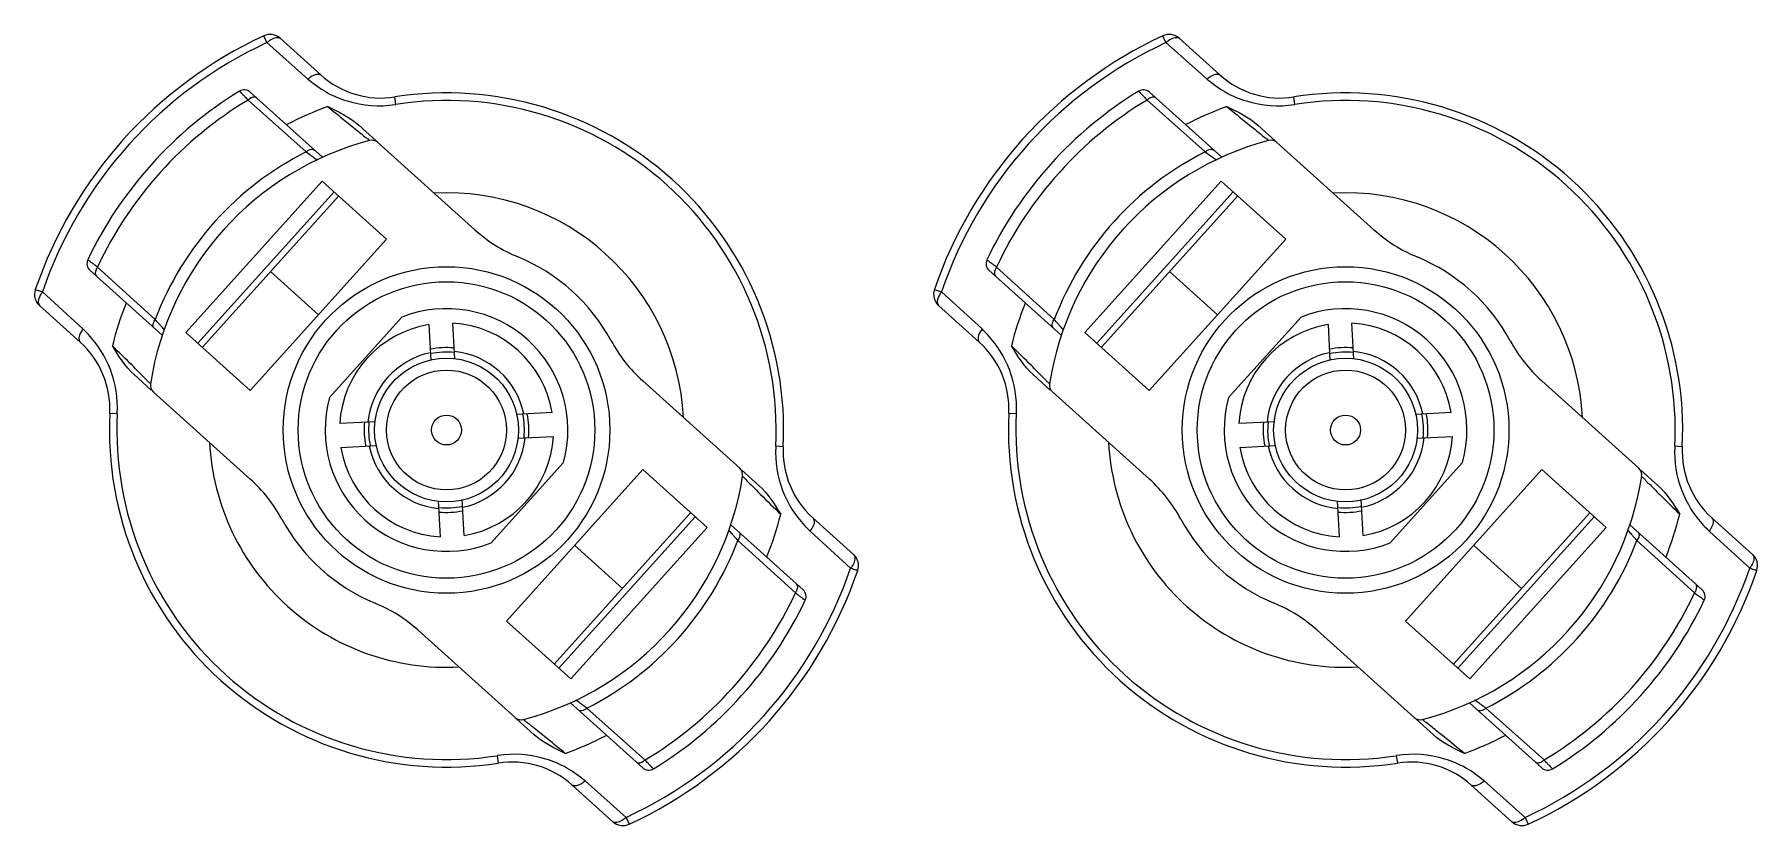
# Model space of a CAD drawing. Header units: millimetres. Extents: x 10297564 to 11610295, y -9287743 to -8409454.
# Drawn here: x 10488928 to 10490082, y -9075976 to -9075446 of the extents above; entities that cross this region are included whole.
import ezdxf

# ---------------------------------------------------------------- set-up
doc = ezdxf.new("R2010")
doc.units = ezdxf.units.MM
doc.header["$LTSCALE"] = 100
doc.layers.add('-0', color=7, linetype='Continuous')

# ---------------------------------------------------------------- blocks, each defined once
blk = doc.blocks.new('인버터 외형도')
at = {"layer": '-0', "linetype": 'Continuous'}
for p, q in [((89957.55, 54554.29), (89955.97, 54557.71)), ((89957.55, 54554.29), (89978.18, 54535.99)), ((89984.6, 54538.08), (89964.17, 54556.47)), ((90409.02, 54554.29), (90407.44, 54557.71)), ((90409.02, 54554.29), (90429.65, 54535.99)), ((90436.07, 54538.08), (90415.64, 54556.47)), ((89985.52, 54496.75), (89949.22, 54529.43)), ((90436.99, 54496.75), (90400.69, 54529.43)), ((89948.06, 54525.47), (89977.26, 54499.44)), ((90022.32, 54523.31), (90021.74, 54527.02)), ((90399.53, 54525.47), (90428.73, 54499.44)), ((90473.79, 54523.31), (90473.21, 54527.02)), ((90012.35, 54505), (90003.64, 54512.84)), ((90463.82, 54505), (90455.11, 54512.84)), ((90013.27, 54504.16), (90061.98, 54460.31)), ((90464.74, 54504.16), (90513.45, 54460.31)), ((89985.34, 54484.77), (89916.86, 54408.72)), ((89985.34, 54484.77), (90017.67, 54455.65)), ((90436.81, 54484.77), (90368.33, 54408.72)), ((90436.81, 54484.77), (90469.14, 54455.65)), ((89991.32, 54479.38), (89922.84, 54403.33)), ((89993.62, 54477.3), (89925.15, 54401.26)), ((90442.79, 54479.38), (90374.31, 54403.33)), ((90445.09, 54477.3), (90376.62, 54401.26)), ((90017.67, 54455.65), (89949.19, 54379.61)), ((90469.14, 54455.65), (90400.66, 54379.61)), ((89901.42, 54415.22), (89872.48, 54441.54)), ((90352.89, 54415.22), (90323.95, 54441.54)), ((89904.96, 54407.29), (89868.67, 54439.96)), ((89959.39, 54439.28), (89983.43, 54417.63)), ((90356.43, 54407.29), (90320.14, 54439.96)), ((90410.86, 54439.28), (90434.9, 54417.63)), ((89841.25, 54430.3), (89844.81, 54429.08)), ((89865.17, 54410.48), (89844.81, 54429.08)), ((90292.72, 54430.3), (90296.28, 54429.08)), ((90316.64, 54410.48), (90296.28, 54429.08)), ((89843.34, 54422.27), (89863.76, 54403.88)), ((89989.01, 54376.03), (90025.38, 54416.43)), ((90294.81, 54422.27), (90315.23, 54403.88)), ((90440.48, 54376.03), (90476.85, 54416.43)), ((89949.19, 54379.61), (89916.86, 54408.72)), ((90038.93, 54412.75), (90039.88, 54394.69)), ((90051.9, 54395.32), (90050.95, 54413.38)), ((90400.66, 54379.61), (90368.33, 54408.72)), ((90490.4, 54412.75), (90491.35, 54394.69)), ((90503.37, 54395.32), (90502.42, 54413.38)), ((89899.47, 54379.82), (89890.86, 54387.58)), ((90194.98, 54340.55), (90146.27, 54384.41)), ((90350.94, 54379.82), (90342.33, 54387.58)), ((90646.45, 54340.55), (90597.74, 54384.41)), ((89900.49, 54378.91), (89949.2, 54335.05)), ((90351.96, 54378.91), (90400.67, 54335.05)), ((89882.4, 54367.91), (89878.64, 54368.1)), ((90012.14, 54363.89), (89994.08, 54362.95)), ((90100.76, 54368.54), (90082.7, 54367.59)), ((90333.87, 54367.91), (90330.11, 54368.1)), ((90463.61, 54363.89), (90445.55, 54362.95)), ((90552.23, 54368.54), (90534.17, 54367.59)), ((90083.33, 54355.57), (90101.39, 54356.51)), ((90534.8, 54355.57), (90552.86, 54356.51)), ((89994.71, 54350.92), (90012.77, 54351.87)), ((90216.83, 54351.36), (90213.07, 54351.55)), ((90446.18, 54350.92), (90464.24, 54351.87)), ((90668.3, 54351.36), (90664.54, 54351.55)), ((90106.46, 54343.43), (90070.09, 54303.03)), ((90077.8, 54263.8), (90146.28, 54339.85)), ((90146.28, 54339.85), (90178.61, 54310.74)), ((90196, 54339.64), (90204.61, 54331.88)), ((90557.93, 54343.43), (90521.56, 54303.03)), ((90529.27, 54263.8), (90597.75, 54339.85)), ((90597.75, 54339.85), (90630.08, 54310.74)), ((90647.47, 54339.64), (90656.08, 54331.88)), ((90043.57, 54324.14), (90044.52, 54306.08)), ((90056.54, 54306.71), (90055.6, 54324.77)), ((90495.04, 54324.14), (90495.99, 54306.08)), ((90508.01, 54306.71), (90507.07, 54324.77)), ((90101.85, 54242.15), (90170.32, 54318.2)), ((90104.15, 54240.08), (90172.63, 54316.13)), ((90226.81, 54279.5), (90190.51, 54312.17)), ((90252.14, 54297.19), (90231.71, 54315.58)), ((90553.32, 54242.15), (90621.79, 54318.2)), ((90555.62, 54240.08), (90624.1, 54316.13)), ((90678.27, 54279.5), (90641.98, 54312.17)), ((90703.61, 54297.19), (90683.18, 54315.58)), ((90178.61, 54310.74), (90110.14, 54234.69)), ((90194.05, 54304.24), (90222.99, 54277.92)), ((90230.3, 54308.98), (90250.66, 54290.38)), ((90630.08, 54310.74), (90561.61, 54234.69)), ((90645.52, 54304.24), (90674.46, 54277.92)), ((90681.77, 54308.98), (90702.13, 54290.38)), ((90136.09, 54280.18), (90112.04, 54301.83)), ((90587.56, 54280.18), (90563.51, 54301.83)), ((90110.14, 54234.69), (90077.8, 54263.8)), ((90561.61, 54234.69), (90529.27, 54263.8)), ((90033.49, 54259.15), (90082.2, 54215.29)), ((90484.96, 54259.15), (90533.67, 54215.29)), ((90146.25, 54190.03), (90109.96, 54222.7)), ((90147.41, 54193.99), (90118.22, 54220.02)), ((90597.72, 54190.03), (90561.43, 54222.7)), ((90598.88, 54193.99), (90569.69, 54220.02)), ((90083.13, 54214.46), (90091.83, 54206.62)), ((90534.6, 54214.46), (90543.3, 54206.62)), ((90073.15, 54196.15), (90073.73, 54192.44)), ((90524.62, 54196.15), (90525.2, 54192.44)), ((90137.92, 54165.17), (90117.29, 54183.47)), ((90589.39, 54165.17), (90568.76, 54183.47)), ((90110.88, 54181.38), (90131.3, 54162.99)), ((90562.35, 54181.38), (90582.77, 54162.99)), ((90137.92, 54165.17), (90139.5, 54161.75)), ((90589.39, 54165.17), (90590.97, 54161.75))]:
    blk.add_line(p, q, dxfattribs=at)
for centre, radius in [((90047.74, 54359.73), 82.02), ((90499.21, 54359.73), 82.02), ((90047.74, 54359.73), 74.49), ((90499.21, 54359.73), 74.49), ((90047.74, 54359.73), 36.12), ((90047.74, 54359.73), 30.1), ((90499.21, 54359.73), 36.12), ((90499.21, 54359.73), 30.1), ((90047.74, 54359.73), 7.52), ((90499.21, 54359.73), 7.52)]:
    blk.add_circle(centre, radius, dxfattribs=at)
for centre, radius, start, end in [((90047.74, 54359.73), 218.21, 114.8676, 161.1324), ((90047.74, 54359.73), 214.45, 114.86886, 161.13137), ((89959.14, 54550.88), 7.52, 48.00002, 114.8676), ((89967.55, 54543.44), 14.76, 129.29615, 132.65506), ((90499.21, 54359.73), 218.21, 114.8676, 161.1324), ((90499.21, 54359.73), 214.45, 114.86886, 161.13137), ((90410.61, 54550.88), 7.52, 48.00002, 114.8676), ((90419.02, 54543.44), 14.76, 129.29615, 132.65506), ((90014.81, 54571.63), 45.15, 227.99998, 278.83328), ((90466.28, 54571.63), 45.15, 227.99998, 278.83328), ((90047.74, 54359.73), 199.4, 121.39845, 154.60155), ((89946.2, 54526.08), 4.51, 48, 121.39845), ((90047.74, 54359.73), 169.3, 357.16671, 98.83329), ((90499.21, 54359.73), 199.4, 121.39845, 154.60155), ((90397.67, 54526.08), 4.51, 48, 121.39845), ((90499.21, 54359.73), 169.3, 357.16671, 98.83329), ((90047.74, 54359.73), 193.41, 121.02237, 154.97763), ((90170.38, 54737.12), 306.96, 223.18114, 223.59097), ((90047.74, 54359.73), 173.06, 110.16143, 117.59726), ((90015.49, 54562.57), 39.86, 279.43841, 279.86675), ((90047.74, 54359.73), 165.54, 357.16759, 98.83305), ((90499.21, 54359.73), 193.41, 121.02237, 154.97763), ((90621.85, 54737.12), 306.96, 223.18114, 223.59097), ((90499.21, 54359.73), 173.06, 110.16143, 117.59726), ((90466.96, 54562.57), 39.86, 279.43841, 279.86675), ((90499.21, 54359.73), 165.54, 357.16759, 98.83305), ((90047.74, 54359.73), 150.49, 104.88018, 171.11982), ((90010.25, 54500.81), 4.51, 48, 104.88018), ((90499.21, 54359.73), 150.49, 104.88018, 171.11982), ((90461.72, 54500.81), 4.51, 48, 104.88018), ((90047.74, 54359.73), 156.48, 116.76957, 159.23012), ((90177.29, 54767.75), 334.64, 233.80746, 233.93166), ((90499.21, 54359.73), 156.48, 116.76957, 159.23012), ((90628.76, 54767.75), 334.64, 233.80746, 233.93166), ((90047.74, 54359.73), 119.18, 3, 93), ((90499.21, 54359.73), 119.18, 3, 93), ((90112.33, 54516.22), 75.24, 228, 247.57184), ((90563.8, 54516.22), 75.24, 228, 247.57184), ((89871.69, 54443.32), 4.51, 154.60155, 228), ((89686.5, 54199.96), 304.87, 52.40839, 52.82099), ((90047.74, 54359.73), 94.06, 28.42816, 67.57184), ((90323.16, 54443.32), 4.51, 154.60155, 228), ((90137.97, 54199.96), 304.87, 52.40839, 52.82099), ((90499.21, 54359.73), 94.06, 28.42816, 67.57184), ((89848.37, 54427.86), 7.52, 161.1324, 227.99998), ((89856.63, 54420.29), 14.73, 143.34326, 146.70726), ((90299.84, 54427.86), 7.52, 161.1324, 227.99998), ((90308.1, 54420.29), 14.73, 143.34326, 146.70726), ((90047.74, 54359.73), 173.06, 158.40274, 165.83857), ((90047.74, 54359.73), 60.95, 344.48364, 111.51636), ((90499.21, 54359.73), 173.06, 158.40274, 165.83857), ((90499.21, 54359.73), 60.95, 344.48364, 111.51636), ((89811.15, 54354.24), 77.98, 43.2552, 46.15519), ((89656.97, 54189.57), 332.65, 42.06884, 42.19356), ((90047.74, 54359.73), 53.75, 99.43017, 176.56979), ((90047.74, 54359.73), 53.75, 9.43018, 86.56983), ((90262.62, 54354.24), 77.98, 43.2552, 46.15519), ((90108.44, 54189.57), 332.65, 42.06884, 42.19356), ((90499.21, 54359.73), 53.75, 99.43017, 176.56979), ((90499.21, 54359.73), 53.75, 9.43018, 86.56983), ((89833.55, 54370.33), 45.15, 357.16671, 48.00001), ((90047.74, 54359.73), 39.64, 101.73415, 174.26585), ((90047.74, 54359.73), 41.38, 84.6364, 101.3636), ((90047.74, 54359.73), 39.13, 84.24614, 101.75386), ((90047.74, 54359.73), 39.64, 11.73415, 84.26585), ((90196.62, 54440.33), 75.24, 208.42816, 228), ((90285.02, 54370.33), 45.15, 357.16671, 48.00001), ((90499.21, 54359.73), 39.64, 101.73415, 174.26585), ((90499.21, 54359.73), 41.38, 84.6364, 101.3636), ((90499.21, 54359.73), 39.13, 84.24614, 101.75386), ((90499.21, 54359.73), 39.64, 11.73415, 84.26585), ((90648.09, 54440.33), 75.24, 208.42816, 228), ((89903.51, 54382.26), 4.51, 171.11982, 228), ((90354.98, 54382.26), 4.51, 171.11982, 228), ((90047.74, 54359.73), 60.95, 164.48364, 291.51636), ((90499.21, 54359.73), 60.95, 164.48364, 291.51636), ((90047.74, 54359.73), 169.3, 177.16671, 278.83329), ((90047.74, 54359.73), 165.54, 177.16759, 278.83305), ((89841, 54370.65), 41.49, 356.21331, 356.63414), ((90047.74, 54359.73), 39.13, 174.24614, 191.75386), ((90047.74, 54359.73), 39.13, 354.24614, 11.75386), ((90047.74, 54359.73), 41.38, 354.6364, 11.3636), ((90499.21, 54359.73), 169.3, 177.16671, 278.83329), ((90499.21, 54359.73), 165.54, 177.16759, 278.83305), ((90292.47, 54370.65), 41.49, 356.21331, 356.63414), ((90499.21, 54359.73), 39.13, 174.24614, 191.75386), ((90499.21, 54359.73), 39.13, 354.24614, 11.75386), ((90499.21, 54359.73), 41.38, 354.6364, 11.3636), ((90047.74, 54359.73), 41.38, 174.6364, 191.3636), ((90047.74, 54359.73), 39.64, 281.73415, 354.26585), ((90047.74, 54359.73), 53.75, 279.43017, 356.56979), ((90499.21, 54359.73), 41.38, 174.6364, 191.3636), ((90499.21, 54359.73), 39.64, 281.73415, 354.26585), ((90499.21, 54359.73), 53.75, 279.43017, 356.56979), ((90047.74, 54359.73), 119.18, 183, 273), ((90047.74, 54359.73), 53.75, 189.43018, 266.56983), ((90047.74, 54359.73), 39.64, 191.73415, 264.26585), ((90254.54, 54348.81), 41.56, 176.21907, 176.63928), ((90261.92, 54349.13), 45.15, 177.16671, 228.00002), ((90499.21, 54359.73), 119.18, 183, 273), ((90499.21, 54359.73), 53.75, 189.43018, 266.56983), ((90499.21, 54359.73), 39.64, 191.73415, 264.26585), ((90706.01, 54348.81), 41.56, 176.21907, 176.63928), ((90713.39, 54349.13), 45.15, 177.16671, 228.00002), ((90191.96, 54337.2), 4.51, 351.11982, 48), ((90643.43, 54337.2), 4.51, 351.11982, 48), ((89898.85, 54279.13), 75.24, 28.42816, 48), ((90047.74, 54359.73), 150.49, 284.88018, 351.11982), ((90350.32, 54279.13), 75.24, 28.42816, 48), ((90499.21, 54359.73), 150.49, 284.88018, 351.11982), ((90047.74, 54359.73), 39.13, 264.24614, 281.75386), ((90499.21, 54359.73), 39.13, 264.24614, 281.75386), ((90047.74, 54359.73), 94.06, 208.42816, 247.57184), ((90047.74, 54359.73), 41.38, 264.6364, 281.3636), ((90047.74, 54359.73), 173.06, 338.40274, 345.83857), ((90284.32, 54365.22), 77.97, 223.25525, 226.15551), ((90499.21, 54359.73), 94.06, 208.42816, 247.57184), ((90499.21, 54359.73), 41.38, 264.6364, 281.3636), ((90499.21, 54359.73), 173.06, 338.40274, 345.83857), ((90735.79, 54365.22), 77.97, 223.25525, 226.15551), ((90047.74, 54359.73), 156.48, 296.76957, 339.23012), ((90438.5, 54529.89), 332.65, 222.06884, 222.19356), ((90499.21, 54359.73), 156.48, 296.76957, 339.23012), ((90889.97, 54529.89), 332.65, 222.06884, 222.19356), ((90247.1, 54291.6), 7.52, 341.1324, 47.99998), ((90698.57, 54291.6), 7.52, 341.1324, 47.99998), ((90047.74, 54359.73), 214.45, 294.86846, 341.13116), ((90047.74, 54359.73), 218.21, 294.8676, 341.1324), ((90239.1, 54298.97), 14.41, 323.32345, 326.80304), ((90499.21, 54359.73), 214.45, 294.86846, 341.13116), ((90499.21, 54359.73), 218.21, 294.8676, 341.1324), ((90690.57, 54298.97), 14.41, 323.32345, 326.80304), ((90047.74, 54359.73), 193.41, 301.02237, 334.97763), ((90408.97, 54519.5), 304.87, 232.40839, 232.82099), ((90223.78, 54276.14), 4.51, 334.60155, 48), ((90499.21, 54359.73), 193.41, 301.02237, 334.97763), ((90860.44, 54519.5), 304.87, 232.40839, 232.82099), ((90675.25, 54276.14), 4.51, 334.60155, 48), ((89983.14, 54203.23), 75.24, 48, 67.57184), ((90047.74, 54359.73), 199.4, 301.39845, 334.60155), ((90434.61, 54203.23), 75.24, 48, 67.57184), ((90499.21, 54359.73), 199.4, 301.39845, 334.60155), ((89918.18, 53951.71), 334.64, 53.80746, 53.93166), ((90369.65, 53951.71), 334.64, 53.80746, 53.93166), ((90085.22, 54218.65), 4.51, 228, 284.88018), ((90536.69, 54218.65), 4.51, 228, 284.88018), ((90047.74, 54359.73), 173.06, 290.16143, 297.59726), ((90499.21, 54359.73), 173.06, 290.16143, 297.59726), ((90079.99, 54156.82), 39.93, 99.4331, 99.86081), ((90080.67, 54147.83), 45.15, 47.99998, 98.83328), ((89925.09, 53982.34), 306.96, 43.18114, 43.59097), ((90531.46, 54156.82), 39.93, 99.4331, 99.86081), ((90532.14, 54147.83), 45.15, 47.99998, 98.83328), ((90376.56, 53982.34), 306.96, 43.18114, 43.59097), ((90149.27, 54193.38), 4.51, 228, 301.39845), ((90600.74, 54193.38), 4.51, 228, 301.39845), ((90127.91, 54176.03), 14.77, 309.29306, 312.64696), ((90579.38, 54176.03), 14.77, 309.29306, 312.64696), ((90136.33, 54168.58), 7.52, 228.00002, 294.8676), ((90587.8, 54168.58), 7.52, 228.00002, 294.8676)]:
    blk.add_arc(centre, radius, start, end, dxfattribs=at)
for points, knots in [([(89958.2, 54554.86), (89958.76, 54555.32), (89960.37, 54556.49), (89963.13, 54557.41), (89964.17, 54556.47)], [0, 0, 0, 0, 0.338702, 1, 1, 1, 1]), ([(90409.67, 54554.86), (90410.23, 54555.32), (90411.84, 54556.49), (90414.6, 54557.41), (90415.64, 54556.47)], [0, 0, 0, 0, 0.338702, 1, 1, 1, 1]), ([(89978.18, 54535.99), (89978.75, 54536.51), (89980.43, 54537.85), (89983.45, 54539.12), (89984.6, 54538.08)], [0, 0, 0, 0, 0.332084, 1, 1, 1, 1]), ([(90429.65, 54535.99), (90430.22, 54536.51), (90431.9, 54537.85), (90434.92, 54539.12), (90436.07, 54538.08)], [0, 0, 0, 0, 0.332084, 1, 1, 1, 1]), ([(89946.55, 54527.07), (89946.17, 54527.47), (89945.5, 54528.14), (89944.67, 54529.17), (89944.13, 54529.47), (89943.93, 54529.97), (89943.85, 54529.93)], [0, 0, 0, 0, 0.424919, 0.740108, 0.93407, 1, 1, 1, 1]), ([(89978.18, 54535.99), (89981.03, 54533.6), (89987.17, 54529.05), (90001.67, 54522.99), (90014.08, 54521.93), (90022.02, 54523.26)], [0, 0, 0, 0, 0.238069, 0.484653, 1, 1, 1, 1]), ([(90398.02, 54527.07), (90397.64, 54527.47), (90396.97, 54528.14), (90396.14, 54529.17), (90395.6, 54529.47), (90395.4, 54529.97), (90395.32, 54529.93)], [0, 0, 0, 0, 0.424919, 0.740108, 0.93407, 1, 1, 1, 1]), ([(90429.65, 54535.99), (90432.5, 54533.6), (90438.64, 54529.05), (90453.14, 54522.99), (90465.55, 54521.93), (90473.49, 54523.26)], [0, 0, 0, 0, 0.238069, 0.484653, 1, 1, 1, 1]), ([(89952.48, 54526.5), (89952.25, 54526.71), (89950.69, 54527.36), (89949.01, 54526.33), (89948.06, 54525.47)], [0, 0, 0, 0, 0.196664, 1, 1, 1, 1]), ([(89988.09, 54522.19), (89989.41, 54521.13), (89994.06, 54517.32), (89998.72, 54513.51), (90002.09, 54510.79)], [0, 0, 0, 0, 0.281113, 1, 1, 1, 1]), ([(90403.95, 54526.5), (90403.72, 54526.71), (90402.16, 54527.36), (90400.48, 54526.33), (90399.53, 54525.47)], [0, 0, 0, 0, 0.196664, 1, 1, 1, 1]), ([(90439.56, 54522.19), (90440.88, 54521.13), (90445.53, 54517.32), (90450.19, 54513.51), (90453.56, 54510.79)], [0, 0, 0, 0, 0.281113, 1, 1, 1, 1]), ([(90002.09, 54510.79), (90003.06, 54510.01), (90004.78, 54508.7), (90006.92, 54506.75), (90008.35, 54506.04), (90008.89, 54505.12), (90009.09, 54505.17)], [0, 0, 0, 0, 0.416449, 0.733013, 0.931329, 1, 1, 1, 1]), ([(90453.56, 54510.79), (90454.53, 54510.01), (90456.25, 54508.7), (90458.39, 54506.75), (90459.82, 54506.04), (90460.36, 54505.12), (90460.56, 54505.17)], [0, 0, 0, 0, 0.416449, 0.733013, 0.931329, 1, 1, 1, 1]), ([(89977.26, 54499.44), (89977.61, 54499.75), (89978.76, 54500.6), (89980.73, 54501.06), (89981.5, 54500.37)], [0, 0, 0, 0, 0.312788, 1, 1, 1, 1]), ([(89980.27, 54497.26), (89980.88, 54496.82), (89981.65, 54496.11), (89982.5, 54495.76), (89982.7, 54495.44), (89982.77, 54495.47)], [0, 0, 0, 0, 0.736988, 0.932727, 1, 1, 1, 1]), ([(90428.73, 54499.44), (90429.08, 54499.75), (90430.23, 54500.6), (90432.2, 54501.06), (90432.97, 54500.37)], [0, 0, 0, 0, 0.312788, 1, 1, 1, 1]), ([(90431.74, 54497.26), (90432.35, 54496.82), (90433.12, 54496.11), (90433.97, 54495.76), (90434.17, 54495.44), (90434.24, 54495.47)], [0, 0, 0, 0, 0.736988, 0.932727, 1, 1, 1, 1]), ([(89867.61, 54445.25), (89867.57, 54445.18), (89868.09, 54445.02), (89868.46, 54444.52), (89869.56, 54443.8), (89870.29, 54443.21), (89870.74, 54442.87)], [0, 0, 0, 0, 0.065935, 0.259896, 0.575085, 1, 1, 1, 1]), ([(89872.48, 54441.54), (89872.19, 54441.13), (89871.39, 54439.86), (89871.13, 54437.75), (89871.92, 54437.03)], [0, 0, 0, 0, 0.318855, 1, 1, 1, 1]), ([(90319.08, 54445.25), (90319.04, 54445.18), (90319.56, 54445.02), (90319.93, 54444.52), (90321.03, 54443.8), (90321.76, 54443.21), (90322.21, 54442.87)], [0, 0, 0, 0, 0.065935, 0.259896, 0.575085, 1, 1, 1, 1]), ([(90323.95, 54441.54), (90323.66, 54441.13), (90322.86, 54439.86), (90322.6, 54437.75), (90323.39, 54437.03)], [0, 0, 0, 0, 0.318855, 1, 1, 1, 1]), ([(89844.32, 54428.37), (89843.92, 54427.77), (89842.92, 54426.05), (89842.29, 54423.21), (89843.34, 54422.27)], [0, 0, 0, 0, 0.338669, 1, 1, 1, 1]), ([(90295.79, 54428.37), (90295.39, 54427.77), (90294.39, 54426.05), (90293.76, 54423.21), (90294.81, 54422.27)], [0, 0, 0, 0, 0.338669, 1, 1, 1, 1]), ([(89865.17, 54410.48), (89864.72, 54409.86), (89863.55, 54408.05), (89862.61, 54404.91), (89863.76, 54403.88)], [0, 0, 0, 0, 0.332083, 1, 1, 1, 1]), ([(89882.42, 54368.21), (89882.85, 54375.57), (89880.45, 54390.16), (89872.69, 54402.62), (89867.95, 54407.68)], [0, 0, 0, 0, 0.515411, 1, 1, 1, 1]), ([(89900.94, 54410.9), (89900.73, 54411.1), (89899.96, 54412.51), (89900.72, 54414.21), (89901.42, 54415.22)], [0, 0, 0, 0, 0.191653, 1, 1, 1, 1]), ([(89905.95, 54410.15), (89905.97, 54410.22), (89905.63, 54410.39), (89905.19, 54411.2), (89904.41, 54411.89), (89903.91, 54412.45)], [0, 0, 0, 0, 0.067289, 0.263023, 1, 1, 1, 1]), ([(90316.64, 54410.48), (90316.19, 54409.86), (90315.02, 54408.05), (90314.08, 54404.91), (90315.23, 54403.88)], [0, 0, 0, 0, 0.332083, 1, 1, 1, 1]), ([(90333.89, 54368.21), (90334.32, 54375.57), (90331.92, 54390.16), (90324.16, 54402.62), (90319.42, 54407.68)], [0, 0, 0, 0, 0.515411, 1, 1, 1, 1]), ([(90352.41, 54410.9), (90352.2, 54411.1), (90351.43, 54412.51), (90352.19, 54414.21), (90352.89, 54415.22)], [0, 0, 0, 0, 0.191653, 1, 1, 1, 1]), ([(90357.42, 54410.15), (90357.44, 54410.22), (90357.1, 54410.39), (90356.66, 54411.2), (90355.88, 54411.89), (90355.38, 54412.45)], [0, 0, 0, 0, 0.067289, 0.263023, 1, 1, 1, 1]), ([(89892.73, 54389.33), (89891.82, 54390.25), (89887.58, 54394.52), (89883.26, 54398.72), (89879.93, 54402.07)], [0, 0, 0, 0, 0.214659, 1, 1, 1, 1]), ([(90344.2, 54389.33), (90343.29, 54390.25), (90339.05, 54394.52), (90334.73, 54398.72), (90331.4, 54402.07)], [0, 0, 0, 0, 0.214659, 1, 1, 1, 1]), ([(89899.05, 54382.96), (89899.08, 54383.16), (89898.11, 54383.61), (89897.26, 54384.95), (89895.09, 54386.88), (89893.61, 54388.45), (89892.73, 54389.33)], [0, 0, 0, 0, 0.068681, 0.266975, 0.583551, 1, 1, 1, 1]), ([(90350.52, 54382.96), (90350.55, 54383.16), (90349.58, 54383.61), (90348.73, 54384.95), (90346.56, 54386.88), (90345.08, 54388.45), (90344.2, 54389.33)], [0, 0, 0, 0, 0.068681, 0.266975, 0.583551, 1, 1, 1, 1]), ([(90213.05, 54351.25), (90212.62, 54343.89), (90215.02, 54329.3), (90222.79, 54316.84), (90227.53, 54311.78)], [0, 0, 0, 0, 0.515411, 1, 1, 1, 1]), ([(90664.52, 54351.25), (90664.09, 54343.89), (90666.49, 54329.3), (90674.26, 54316.84), (90679, 54311.78)], [0, 0, 0, 0, 0.515411, 1, 1, 1, 1]), ([(90196.42, 54336.5), (90196.39, 54336.3), (90197.36, 54335.85), (90198.22, 54334.51), (90200.38, 54332.58), (90201.86, 54331.01), (90202.74, 54330.13)], [0, 0, 0, 0, 0.068681, 0.266975, 0.583551, 1, 1, 1, 1]), ([(90202.74, 54330.13), (90203.65, 54329.21), (90207.89, 54324.94), (90212.21, 54320.74), (90215.54, 54317.39)], [0, 0, 0, 0, 0.214659, 1, 1, 1, 1]), ([(90647.89, 54336.5), (90647.86, 54336.3), (90648.83, 54335.85), (90649.69, 54334.51), (90651.85, 54332.58), (90653.33, 54331.01), (90654.21, 54330.13)], [0, 0, 0, 0, 0.068681, 0.266975, 0.583551, 1, 1, 1, 1]), ([(90654.21, 54330.13), (90655.12, 54329.21), (90659.36, 54324.94), (90663.68, 54320.74), (90667.01, 54317.39)], [0, 0, 0, 0, 0.214659, 1, 1, 1, 1]), ([(90231.71, 54315.58), (90232, 54315.32), (90233.02, 54313), (90231.46, 54310.57), (90230.3, 54308.98)], [0, 0, 0, 0, 0.166451, 1, 1, 1, 1]), ([(90683.18, 54315.58), (90683.47, 54315.32), (90684.49, 54313), (90682.93, 54310.57), (90681.77, 54308.98)], [0, 0, 0, 0, 0.166451, 1, 1, 1, 1]), ([(90189.53, 54309.3), (90189.5, 54309.24), (90189.84, 54309.07), (90190.28, 54308.26), (90191.06, 54307.57), (90191.56, 54307.01)], [0, 0, 0, 0, 0.067289, 0.263023, 1, 1, 1, 1]), ([(90194.53, 54308.56), (90194.75, 54308.36), (90195.52, 54306.95), (90194.75, 54305.25), (90194.05, 54304.24)], [0, 0, 0, 0, 0.191653, 1, 1, 1, 1]), ([(90641, 54309.3), (90640.97, 54309.24), (90641.31, 54309.07), (90641.75, 54308.26), (90642.53, 54307.57), (90643.03, 54307.01)], [0, 0, 0, 0, 0.067289, 0.263023, 1, 1, 1, 1]), ([(90646, 54308.56), (90646.22, 54308.36), (90646.99, 54306.95), (90646.22, 54305.25), (90645.52, 54304.24)], [0, 0, 0, 0, 0.191653, 1, 1, 1, 1]), ([(90252.14, 54297.19), (90252.42, 54296.93), (90253.41, 54294.85), (90252.13, 54292.57), (90251.16, 54291.08)], [0, 0, 0, 0, 0.177307, 1, 1, 1, 1]), ([(90703.61, 54297.19), (90703.89, 54296.93), (90704.88, 54294.85), (90703.6, 54292.57), (90702.63, 54291.08)], [0, 0, 0, 0, 0.177307, 1, 1, 1, 1]), ([(90250.66, 54290.38), (90251.17, 54290.3), (90251.99, 54289.9), (90253.17, 54289.45), (90253.75, 54289.45), (90254.19, 54289.08), (90254.22, 54289.16)], [0, 0, 0, 0, 0.41407, 0.731866, 0.931777, 1, 1, 1, 1]), ([(90702.13, 54290.38), (90702.64, 54290.3), (90703.46, 54289.9), (90704.64, 54289.45), (90705.22, 54289.45), (90705.66, 54289.08), (90705.69, 54289.16)], [0, 0, 0, 0, 0.41407, 0.731866, 0.931777, 1, 1, 1, 1]), ([(90222.99, 54277.92), (90223.28, 54278.33), (90224.08, 54279.6), (90224.34, 54281.71), (90223.55, 54282.43)], [0, 0, 0, 0, 0.318855, 1, 1, 1, 1]), ([(90674.46, 54277.92), (90674.75, 54278.33), (90675.55, 54279.6), (90675.81, 54281.71), (90675.02, 54282.43)], [0, 0, 0, 0, 0.318855, 1, 1, 1, 1]), ([(90227.86, 54274.21), (90227.9, 54274.28), (90227.38, 54274.44), (90227.02, 54274.94), (90225.91, 54275.66), (90225.18, 54276.25), (90224.73, 54276.59)], [0, 0, 0, 0, 0.065935, 0.259896, 0.575085, 1, 1, 1, 1]), ([(90679.33, 54274.21), (90679.37, 54274.28), (90678.85, 54274.44), (90678.49, 54274.94), (90677.38, 54275.66), (90676.65, 54276.25), (90676.2, 54276.59)], [0, 0, 0, 0, 0.065935, 0.259896, 0.575085, 1, 1, 1, 1]), ([(90115.2, 54222.2), (90114.59, 54222.64), (90113.83, 54223.34), (90112.98, 54223.7), (90112.77, 54224.02), (90112.71, 54223.99)], [0, 0, 0, 0, 0.736988, 0.932727, 1, 1, 1, 1]), ([(90118.22, 54220.02), (90117.86, 54219.71), (90116.71, 54218.86), (90114.74, 54218.4), (90113.97, 54219.09)], [0, 0, 0, 0, 0.312788, 1, 1, 1, 1]), ([(90566.67, 54222.2), (90566.06, 54222.64), (90565.29, 54223.34), (90564.44, 54223.7), (90564.24, 54224.02), (90564.18, 54223.99)], [0, 0, 0, 0, 0.736988, 0.932727, 1, 1, 1, 1]), ([(90569.69, 54220.02), (90569.33, 54219.71), (90568.18, 54218.86), (90566.21, 54218.4), (90565.44, 54219.09)], [0, 0, 0, 0, 0.312788, 1, 1, 1, 1]), ([(90093.38, 54208.67), (90092.41, 54209.45), (90090.69, 54210.76), (90088.55, 54212.71), (90087.12, 54213.42), (90086.58, 54214.34), (90086.38, 54214.29)], [0, 0, 0, 0, 0.416449, 0.733013, 0.931329, 1, 1, 1, 1]), ([(90107.39, 54197.27), (90106.07, 54198.33), (90101.41, 54202.14), (90096.75, 54205.95), (90093.38, 54208.67)], [0, 0, 0, 0, 0.281113, 1, 1, 1, 1]), ([(90544.85, 54208.67), (90543.88, 54209.45), (90542.16, 54210.76), (90540.02, 54212.71), (90538.59, 54213.42), (90538.05, 54214.34), (90537.85, 54214.29)], [0, 0, 0, 0, 0.416449, 0.733013, 0.931329, 1, 1, 1, 1]), ([(90558.85, 54197.27), (90557.54, 54198.33), (90552.88, 54202.14), (90548.22, 54205.95), (90544.85, 54208.67)], [0, 0, 0, 0, 0.281113, 1, 1, 1, 1]), ([(90117.29, 54183.47), (90114.44, 54185.86), (90108.3, 54190.41), (90093.8, 54196.47), (90081.4, 54197.52), (90073.45, 54196.2)], [0, 0, 0, 0, 0.238069, 0.484653, 1, 1, 1, 1]), ([(90142.99, 54192.96), (90143.22, 54192.75), (90144.78, 54192.1), (90146.46, 54193.13), (90147.41, 54193.99)], [0, 0, 0, 0, 0.196664, 1, 1, 1, 1]), ([(90148.92, 54192.39), (90149.3, 54191.98), (90149.97, 54191.32), (90150.8, 54190.29), (90151.34, 54189.99), (90151.55, 54189.48), (90151.62, 54189.53)], [0, 0, 0, 0, 0.424919, 0.740108, 0.93407, 1, 1, 1, 1]), ([(90568.76, 54183.47), (90565.91, 54185.86), (90559.77, 54190.41), (90545.27, 54196.47), (90532.87, 54197.52), (90524.92, 54196.2)], [0, 0, 0, 0, 0.238069, 0.484653, 1, 1, 1, 1]), ([(90594.46, 54192.96), (90594.69, 54192.75), (90596.25, 54192.1), (90597.93, 54193.13), (90598.88, 54193.99)], [0, 0, 0, 0, 0.196664, 1, 1, 1, 1]), ([(90600.39, 54192.39), (90600.77, 54191.98), (90601.44, 54191.32), (90602.27, 54190.29), (90602.81, 54189.99), (90603.02, 54189.48), (90603.09, 54189.53)], [0, 0, 0, 0, 0.424919, 0.740108, 0.93407, 1, 1, 1, 1]), ([(90117.29, 54183.47), (90116.72, 54182.95), (90115.05, 54181.61), (90112.02, 54180.34), (90110.88, 54181.38)], [0, 0, 0, 0, 0.332084, 1, 1, 1, 1]), ([(90568.76, 54183.47), (90568.19, 54182.95), (90566.52, 54181.61), (90563.49, 54180.34), (90562.35, 54181.38)], [0, 0, 0, 0, 0.332084, 1, 1, 1, 1]), ([(90137.27, 54164.6), (90136.71, 54164.14), (90135.11, 54162.97), (90132.34, 54162.05), (90131.3, 54162.99)], [0, 0, 0, 0, 0.338712, 1, 1, 1, 1]), ([(90588.74, 54164.6), (90588.18, 54164.14), (90586.58, 54162.97), (90583.81, 54162.05), (90582.77, 54162.99)], [0, 0, 0, 0, 0.338712, 1, 1, 1, 1])]:
    blk.add_open_spline(points, degree=3, knots=knots, dxfattribs=at)
for points in [[(89988.09, 54522.19), (89993.57, 54519.64), (89999.14, 54516.88), (90003.64, 54512.84)], [(90439.56, 54522.19), (90445.04, 54519.64), (90450.61, 54516.88), (90455.11, 54512.84)], [(89977.26, 54499.44), (89978.07, 54498.87), (89978.88, 54498.28), (89979.69, 54497.69)], [(90428.72, 54499.44), (90429.54, 54498.87), (90430.35, 54498.28), (90431.16, 54497.69)], [(89903.42, 54412.99), (89902.75, 54413.73), (89902.08, 54414.47), (89901.42, 54415.22)], [(90354.89, 54412.99), (90354.22, 54413.73), (90353.55, 54414.47), (90352.89, 54415.22)], [(89890.86, 54387.58), (89886.37, 54391.63), (89883.04, 54396.88), (89879.93, 54402.07)], [(90342.33, 54387.58), (90337.84, 54391.63), (90334.51, 54396.88), (90331.4, 54402.07)], [(90204.61, 54331.88), (90209.1, 54327.83), (90212.43, 54322.58), (90215.54, 54317.39)], [(90656.08, 54331.88), (90660.57, 54327.83), (90663.9, 54322.58), (90667.01, 54317.39)], [(90192.05, 54306.47), (90192.72, 54305.73), (90193.39, 54304.99), (90194.05, 54304.24)], [(90643.52, 54306.47), (90644.19, 54305.73), (90644.86, 54304.99), (90645.52, 54304.24)], [(90118.22, 54220.02), (90117.4, 54220.59), (90116.59, 54221.18), (90115.79, 54221.77)], [(90569.69, 54220.02), (90568.87, 54220.59), (90568.06, 54221.18), (90567.26, 54221.77)], [(90107.39, 54197.27), (90101.9, 54199.82), (90096.33, 54202.58), (90091.83, 54206.62)], [(90558.85, 54197.27), (90553.37, 54199.82), (90547.8, 54202.58), (90543.3, 54206.62)]]:
    blk.add_open_spline(points, degree=3, dxfattribs=at)

msp = doc.modelspace()

# ---------------------------------------------------------------- block references
at = {"xscale": 1.333333333333333, "yscale": 1.333333333333333, "zscale": 1.333333333333333}
msp.add_blockref('인버터 외형도', (10369140.6, -9148191), dxfattribs=at)

doc.saveas('drawing.dxf')
